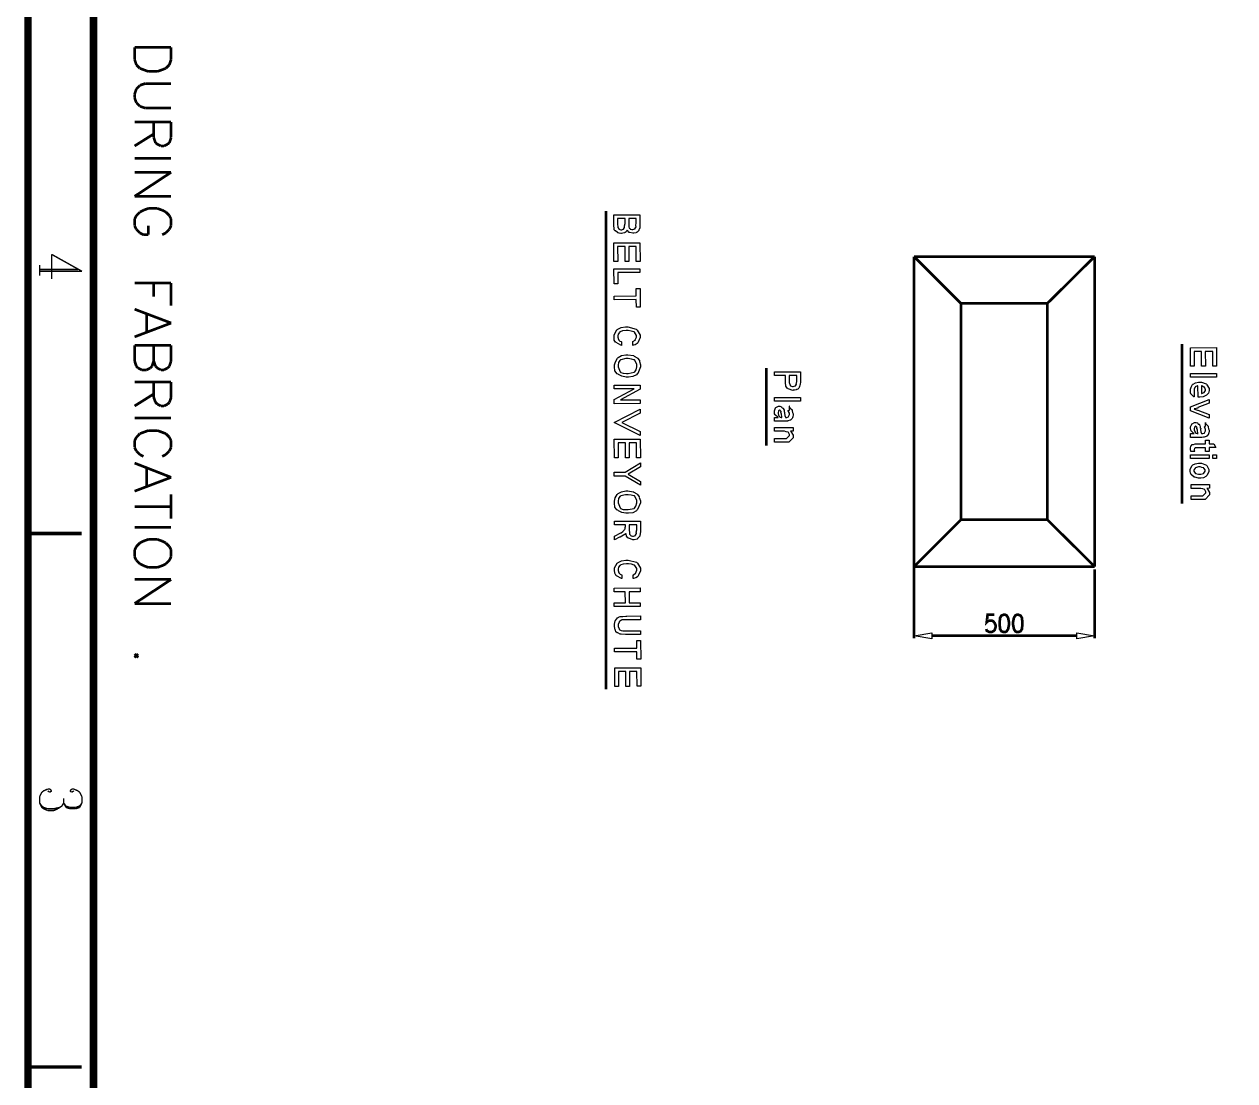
# Model space of a CAD drawing. Extents: x 0.1 to 11.6, y 0.3 to 16.3.
# Drawn here: x 0.113 to 4.637, y 4.232 to 8.18 of the extents above; entities that cross this region are included whole.
import ezdxf

# ---------------------------------------------------------------- set-up
doc = ezdxf.new("R2010")
doc.units = 0
doc.header["$MEASUREMENT"] = 0

msp = doc.modelspace()

# ---------------------------------------------------------------- linework, layer by layer
at = {"color": 0}
for points, const_width in [([(0.126682, 0.29834), (0.126682, 16.24)], 0.028333), ([(0.37169, 0.521647), (0.37169, 16.04)], 0.028333), ([(0.661675, 8.09332), (0.525011, 8.09332)], 0.01), ([(0.525011, 8.04833), (0.525011, 8.09332)], 0.01), ([(0.661675, 8.09332), (0.661675, 8.04833)], 0.01), ([(0.531685, 8.02832), (0.525011, 8.04833)], 0.01), ([(0.544976, 8.01497), (0.531685, 8.02832)], 0.01), ([(0.558322, 8.00999), (0.544976, 8.01497)], 0.01), ([(0.57666, 8.00331), (0.558322, 8.00999)], 0.01), ([(0.62831, 8.00999), (0.610026, 8.00331)], 0.01), ([(0.641656, 8.01497), (0.62831, 8.00999)], 0.01), ([(0.655003, 8.02832), (0.641656, 8.01497)], 0.01), ([(0.661675, 8.04833), (0.655003, 8.02832)], 0.01), ([(0.564996, 7.95833), (0.544976, 7.95167)], 0.01), ([(0.661675, 7.95833), (0.564996, 7.95833)], 0.01), ([(0.610026, 8.00331), (0.57666, 8.00331)], 0.01), ([(0.531685, 7.93832), (0.525011, 7.91835)], 0.01), ([(0.525011, 7.91835), (0.525011, 7.905)], 0.01), ([(0.544976, 7.95167), (0.531685, 7.93832)], 0.01), ([(0.525011, 7.905), (0.531685, 7.88667)], 0.01), ([(0.531685, 7.88667), (0.544976, 7.87332)], 0.01), ([(0.544976, 7.87332), (0.564996, 7.86664)], 0.01), ([(0.564996, 7.86664), (0.661675, 7.86664)], 0.01), ([(0.661675, 7.815), (0.525011, 7.815)], 0.01), ([(0.596679, 7.75667), (0.596679, 7.815)], 0.01), ([(0.661675, 7.815), (0.661675, 7.75667)], 0.01), ([(0.596679, 7.77001), (0.525011, 7.72499)], 0.01), ([(0.603353, 7.73665), (0.596679, 7.75667)], 0.01), ([(0.610026, 7.73167), (0.603353, 7.73665)], 0.01), ([(0.655003, 7.73665), (0.648329, 7.73167)], 0.01), ([(0.661675, 7.75667), (0.655003, 7.73665)], 0.01), ([(0.623318, 7.72499), (0.610026, 7.73167)], 0.01), ([(0.634983, 7.72499), (0.623318, 7.72499)], 0.01), ([(0.648329, 7.73167), (0.634983, 7.72499)], 0.01), ([(0.661675, 7.67833), (0.525011, 7.67833)], 0.01), ([(0.661675, 7.62668), (0.525011, 7.62668)], 0.01), ([(0.661675, 7.62668), (0.525011, 7.53668)], 0.01), ([(0.661675, 7.53668), (0.525011, 7.53668)], 0.01), ([(0.531685, 7.465), (0.525011, 7.45167)], 0.01), ([(0.544976, 7.47835), (0.531685, 7.465)], 0.01), ([(0.558322, 7.48503), (0.544976, 7.47835)], 0.01), ([(0.57666, 7.49164), (0.558322, 7.48503)], 0.01), ([(0.610026, 7.49164), (0.57666, 7.49164)], 0.01), ([(0.62831, 7.48503), (0.610026, 7.49164)], 0.01), ([(0.641656, 7.47835), (0.62831, 7.48503)], 0.01), ([(0.655003, 7.465), (0.641656, 7.47835)], 0.01), ([(0.661675, 7.45167), (0.655003, 7.465)], 0.01), ([(2.286589, 7.48167), (2.286589, 5.69499)], 0.01), ([(0.525011, 7.45167), (0.525011, 7.42665)], 0.01), ([(0.525011, 7.42665), (0.531685, 7.41336)], 0.01), ([(0.57666, 7.42665), (0.57666, 7.39333)], 0.01), ([(0.655003, 7.41336), (0.661675, 7.42665)], 0.01), ([(0.661675, 7.42665), (0.661675, 7.45167)], 0.01), ([(0.531685, 7.41336), (0.544976, 7.40001)], 0.01), ([(0.544976, 7.40001), (0.558322, 7.39333)], 0.01), ([(0.558322, 7.39333), (0.57666, 7.39333)], 0.01), ([(0.62831, 7.39333), (0.641656, 7.40001)], 0.01), ([(0.641656, 7.40001), (0.655003, 7.41336)], 0.01), ([(0.328342, 7.25667), (0.215007, 7.31999)], 0.005208), ([(0.215007, 7.31999), (0.215007, 7.22835)], 0.005208), ([(3.438229, 6.15332), (3.438229, 7.31168)], 0.01), ([(3.438229, 7.31168), (4.113249, 7.31168)], 0.01), ([(3.438229, 7.31168), (3.613249, 7.31168)], 0.01), ([(3.613249, 7.13667), (3.438229, 7.31168)], 0.01), ([(3.936549, 7.13667), (4.113249, 7.31168)], 0.01), ([(4.113249, 7.31168), (4.113249, 6.15332)], 0.01), ([(0.169976, 7.28), (0.169976, 7.24001)], 0.005208), ([(0.313314, 7.26335), (0.169976, 7.26335)], 0.005208), ([(0.328342, 7.25667), (0.169976, 7.25667)], 0.005208), ([(0.661675, 7.21332), (0.525011, 7.21332)], 0.01), ([(0.596679, 7.21332), (0.596679, 7.16168)], 0.01), ([(0.661675, 7.21332), (0.661675, 7.12831)], 0.01), ([(0.661675, 7.06332), (0.525011, 7.11501)], 0.01), ([(0.661675, 7.06332), (0.525011, 7.01167)], 0.01), ([(0.569988, 7.09668), (0.569988, 7.03168)], 0.01), ([(0.661675, 6.97999), (0.525011, 6.97999)], 0.01), ([(0.525011, 6.92165), (0.525011, 6.97999)], 0.01), ([(0.596679, 6.97999), (0.596679, 6.92165)], 0.01), ([(0.661675, 6.97999), (0.661675, 6.92165)], 0.01), ([(4.439909, 6.98503), (4.439909, 6.38835)], 0.01), ([(0.531685, 6.90169), (0.525011, 6.92165)], 0.01), ([(0.596679, 6.92165), (0.590007, 6.90169)], 0.01), ([(0.603353, 6.90169), (0.596679, 6.92165)], 0.01), ([(0.661675, 6.92165), (0.655003, 6.90169)], 0.01), ([(0.538357, 6.89501), (0.531685, 6.90169)], 0.01), ([(0.55165, 6.88835), (0.538357, 6.89501)], 0.01), ([(0.569988, 6.88835), (0.55165, 6.88835)], 0.01), ([(0.583333, 6.89501), (0.569988, 6.88835)], 0.01), ([(0.590007, 6.90169), (0.583333, 6.89501)], 0.01), ([(0.610026, 6.89501), (0.603353, 6.90169)], 0.01), ([(0.623318, 6.88835), (0.610026, 6.89501)], 0.01), ([(0.634983, 6.88835), (0.623318, 6.88835)], 0.01), ([(0.648329, 6.89501), (0.634983, 6.88835)], 0.01), ([(0.655003, 6.90169), (0.648329, 6.89501)], 0.01), ([(2.886579, 6.89501), (2.886579, 6.60499)], 0.01), ([(0.661675, 6.84332), (0.525011, 6.84332)], 0.01), ([(0.596679, 6.785), (0.596679, 6.84332)], 0.01), ([(0.661675, 6.84332), (0.661675, 6.785)], 0.01), ([(0.596679, 6.79833), (0.525011, 6.75331)], 0.01), ([(0.603353, 6.76665), (0.596679, 6.785)], 0.01), ([(0.661675, 6.785), (0.655003, 6.76665)], 0.01), ([(0.610026, 6.75999), (0.603353, 6.76665)], 0.01), ([(0.623318, 6.75331), (0.610026, 6.75999)], 0.01), ([(0.634983, 6.75331), (0.623318, 6.75331)], 0.01), ([(0.648329, 6.75999), (0.634983, 6.75331)], 0.01), ([(0.655003, 6.76665), (0.648329, 6.75999)], 0.01), ([(0.661675, 6.70833), (0.525011, 6.70833)], 0.01), ([(0.544976, 6.65001), (0.531685, 6.63667)], 0.01), ([(0.558322, 6.655), (0.544976, 6.65001)], 0.01), ([(0.57666, 6.66168), (0.558322, 6.655)], 0.01), ([(0.610026, 6.66168), (0.57666, 6.66168)], 0.01), ([(0.62831, 6.655), (0.610026, 6.66168)], 0.01), ([(0.641656, 6.65001), (0.62831, 6.655)], 0.01), ([(0.655003, 6.63667), (0.641656, 6.65001)], 0.01), ([(0.531685, 6.63667), (0.525011, 6.62332)], 0.01), ([(0.525011, 6.62332), (0.525011, 6.59831)], 0.01), ([(0.661675, 6.62332), (0.655003, 6.63667)], 0.01), ([(0.661675, 6.59831), (0.661675, 6.62332)], 0.01), ([(0.525011, 6.59831), (0.531685, 6.58501)], 0.01), ([(0.531685, 6.58501), (0.544976, 6.57167)], 0.01), ([(0.544976, 6.57167), (0.558322, 6.565)], 0.01), ([(0.62831, 6.565), (0.641656, 6.57167)], 0.01), ([(0.641656, 6.57167), (0.655003, 6.58501)], 0.01), ([(0.655003, 6.58501), (0.661675, 6.59831)], 0.01), ([(0.661675, 6.48665), (0.525011, 6.53999)], 0.01), ([(0.569988, 6.52001), (0.569988, 6.45503)], 0.01), ([(0.661675, 6.48665), (0.525011, 6.435)], 0.01), ([(0.661675, 6.42333), (0.661675, 6.33165)], 0.01), ([(0.661675, 6.37668), (0.525011, 6.37668)], 0.01), ([(0.661675, 6.30003), (0.525011, 6.30003)], 0.01), ([(3.438229, 6.32835), (3.438229, 6.15332)], 0.01), ([(3.613249, 6.32835), (3.438229, 6.15332)], 0.01), ([(3.936549, 6.32835), (4.113249, 6.15332)], 0.01), ([(0.32666, 6.27669), (0.126682, 6.27669)], 0.013333), ([(0.544976, 6.24164), (0.531685, 6.22835)], 0.01), ([(0.558322, 6.24832), (0.544976, 6.24164)], 0.01), ([(0.57666, 6.25499), (0.558322, 6.24832)], 0.01), ([(0.610026, 6.25499), (0.57666, 6.25499)], 0.01), ([(0.62831, 6.24832), (0.610026, 6.25499)], 0.01), ([(0.641656, 6.24164), (0.62831, 6.24832)], 0.01), ([(0.655003, 6.22835), (0.641656, 6.24164)], 0.01), ([(0.531685, 6.22835), (0.525011, 6.215)], 0.01), ([(0.525011, 6.215), (0.525011, 6.19)], 0.01), ([(0.661675, 6.215), (0.655003, 6.22835)], 0.01), ([(0.661675, 6.19), (0.661675, 6.215)], 0.01), ([(0.525011, 6.19), (0.531685, 6.17665)], 0.01), ([(0.531685, 6.17665), (0.544976, 6.16336)], 0.01), ([(0.544976, 6.16336), (0.558322, 6.15668)], 0.01), ([(0.558322, 6.15668), (0.57666, 6.15001)], 0.01), ([(0.57666, 6.15001), (0.610026, 6.15001)], 0.01), ([(0.610026, 6.15001), (0.62831, 6.15668)], 0.01), ([(0.62831, 6.15668), (0.641656, 6.16336)], 0.01), ([(0.641656, 6.16336), (0.655003, 6.17665)], 0.01), ([(0.655003, 6.17665), (0.661675, 6.19)], 0.01), ([(4.113249, 6.15332), (3.438229, 6.15332)], 0.01), ([(3.438229, 6.15332), (3.438229, 5.97835)], 0.01), ([(3.438229, 6.15332), (3.613249, 6.15332)], 0.01), ([(4.113249, 6.15332), (3.936549, 6.15332)], 0.01), ([(0.661675, 6.10499), (0.525011, 6.10499)], 0.01), ([(0.661675, 6.10499), (0.525011, 6.01497)], 0.01), ([(3.438229, 6.14333), (3.438229, 5.88499)], 0.01), ([(4.113249, 6.14333), (4.113249, 5.88499)], 0.01), ([(0.661675, 6.01497), (0.525011, 6.01497)], 0.01), ([(3.738249, 5.97331), (3.713249, 5.97331), (3.709869, 5.94499), (3.713249, 5.94835), (3.719909, 5.95167), (3.728219, 5.95167), (3.734889, 5.94835), (3.739889, 5.94168), (3.743249, 5.93332), (3.743249, 5.92665), (3.739889, 5.91667), (3.734889, 5.91168), (3.728219, 5.90831), (3.719909, 5.90831), (3.713249, 5.91168), (3.709869, 5.91336), (3.708249, 5.91997)], 0.01), ([(4.046579, 5.89501), (3.504909, 5.89501)], 0.01), ([(0.531685, 5.82667), (0.525011, 5.81999)], 0.01), ([(0.525011, 5.81999), (0.531685, 5.81332)], 0.01), ([(0.538357, 5.81999), (0.531685, 5.82667)], 0.01), ([(0.531685, 5.81332), (0.538357, 5.81999)], 0.01), ([(0.169976, 5.29335), (0.178331, 5.31)], 0.005208), ([(0.169976, 5.27001), (0.169976, 5.29335)], 0.005208), ([(0.178331, 5.31), (0.185004, 5.315)], 0.005208), ([(0.185004, 5.315), (0.199978, 5.32167)], 0.005208), ([(0.199978, 5.32167), (0.208333, 5.32167)], 0.005208), ([(0.208333, 5.31), (0.199978, 5.315)], 0.005208), ([(0.208333, 5.32167), (0.215007, 5.315)], 0.005208), ([(0.215007, 5.315), (0.208333, 5.31)], 0.005208), ([(0.283311, 5.315), (0.289985, 5.32167)], 0.005208), ([(0.289985, 5.31), (0.283311, 5.315)], 0.005208), ([(0.289985, 5.32167), (0.29834, 5.32167)], 0.005208), ([(0.29834, 5.315), (0.289985, 5.31)], 0.005208), ([(0.29834, 5.32167), (0.313314, 5.315)], 0.005208), ([(0.313314, 5.315), (0.319988, 5.31)], 0.005208), ([(0.319988, 5.31), (0.328342, 5.29335)], 0.005208), ([(0.328342, 5.29335), (0.328342, 5.27001)], 0.005208), ([(0.178331, 5.25331), (0.169976, 5.27001)], 0.005208), ([(0.178331, 5.25836), (0.169976, 5.27001)], 0.005208), ([(0.185004, 5.25331), (0.178331, 5.25836)], 0.005208), ([(0.185004, 5.24832), (0.178331, 5.25331)], 0.005208), ([(0.199978, 5.24832), (0.185004, 5.25331)], 0.005208), ([(0.199978, 5.24164), (0.185004, 5.24832)], 0.005208), ([(0.223307, 5.24832), (0.199978, 5.24832)], 0.005208), ([(0.245008, 5.25331), (0.223307, 5.24832)], 0.005208), ([(0.238336, 5.24832), (0.223307, 5.24164)], 0.005208), ([(0.25331, 5.25836), (0.238336, 5.24832)], 0.005208), ([(0.259983, 5.27001), (0.25331, 5.25836)], 0.005208), ([(0.259983, 5.27001), (0.259983, 5.28668)], 0.005208), ([(0.268337, 5.25331), (0.259983, 5.27001)], 0.005208), ([(0.268337, 5.25836), (0.259983, 5.27001)], 0.005208), ([(0.283311, 5.25331), (0.268337, 5.25836)], 0.005208), ([(0.283311, 5.24832), (0.268337, 5.25331)], 0.005208), ([(0.305012, 5.25331), (0.283311, 5.25331)], 0.005208), ([(0.305012, 5.24832), (0.283311, 5.24832)], 0.005208), ([(0.319988, 5.25836), (0.305012, 5.25331)], 0.005208), ([(0.319988, 5.25331), (0.305012, 5.24832)], 0.005208), ([(0.328342, 5.27001), (0.319988, 5.25331)], 0.005208), ([(0.328342, 5.27001), (0.319988, 5.25836)], 0.005208), ([(0.223307, 5.24164), (0.199978, 5.24164)], 0.005208), ([(0.32666, 4.28331), (0.126682, 4.28331)], 0.013333)]:
    msp.add_lwpolyline(points, dxfattribs=dict(at, const_width=const_width))
for points, const_width in [([(0.126682, 16.24), (11.565, 16.24), (11.565, 0.29834), (0.126682, 0.29834), (0.126682, 16.24)], 0.005208), ([(3.936549, 7.13667), (3.936549, 6.32835), (3.613249, 6.32835), (3.613249, 7.13667), (3.936549, 7.13667)], 0.01), ([(3.773249, 5.97331), (3.764889, 5.97), (3.759899, 5.96164), (3.758219, 5.94499), (3.758219, 5.93668), (3.759899, 5.91997), (3.764889, 5.91168), (3.773249, 5.90831), (3.778229, 5.90831), (3.784909, 5.91168), (3.789899, 5.91997), (3.793209, 5.93668), (3.793209, 5.94499), (3.789899, 5.96164), (3.784909, 5.97), (3.778229, 5.97331), (3.773249, 5.97331)], 0.01), ([(3.823219, 5.97331), (3.816539, 5.97), (3.811549, 5.96164), (3.808229, 5.94499), (3.808229, 5.93668), (3.811549, 5.91997), (3.816539, 5.91168), (3.823219, 5.90831), (3.828259, 5.90831), (3.836569, 5.91168), (3.841549, 5.91997), (3.843229, 5.93668), (3.843229, 5.94499), (3.841549, 5.96164), (3.836569, 5.97), (3.828259, 5.97331), (3.823219, 5.97331)], 0.01)]:
    msp.add_lwpolyline(points, close=True, dxfattribs=dict(at, const_width=const_width))
for points in [[(2.413709, 7.46799), (2.413709, 7.43283), (2.413709, 7.42893), (2.412959, 7.41808), (2.412839, 7.41721), (2.411759, 7.41613), (2.409689, 7.41174), (2.409259, 7.40875), (2.408719, 7.4081), (2.407579, 7.40679), (2.403829, 7.40315), (2.401119, 7.40181), (2.400249, 7.40136), (2.399329, 7.40067), (2.391019, 7.39854), (2.388319, 7.39854), (2.386959, 7.39854), (2.376269, 7.40126), (2.375299, 7.40181), (2.374049, 7.40201), (2.366889, 7.40956), (2.366399, 7.41049), (2.365429, 7.40881), (2.362009, 7.40386), (2.358909, 7.40213), (2.357939, 7.40158), (2.355869, 7.40082), (2.349639, 7.39876), (2.345249, 7.39833), (2.343829, 7.39833), (2.341819, 7.39833), (2.335859, 7.39899), (2.332439, 7.4005), (2.331459, 7.40093), (2.330319, 7.40115), (2.322289, 7.40733), (2.321689, 7.4081), (2.320829, 7.4081), (2.318109, 7.412), (2.317299, 7.41829), (2.317139, 7.41938), (2.316969, 7.41949), (2.316649, 7.42563), (2.316479, 7.4369), (2.316479, 7.43956), (2.316479, 7.46778), (2.413709, 7.46799)], [(2.358149, 7.45389), (2.330369, 7.45389), (2.330369, 7.43565), (2.330369, 7.43229), (2.330909, 7.42269), (2.331029, 7.42219), (2.331139, 7.42062), (2.334829, 7.41547), (2.335369, 7.41504), (2.335469, 7.41433), (2.342039, 7.41222), (2.344259, 7.41222), (2.346219, 7.41222), (2.351539, 7.41407), (2.352079, 7.41439), (2.351969, 7.41461), (2.356409, 7.42003), (2.356639, 7.42068), (2.356579, 7.42068), (2.356209, 7.42594), (2.358149, 7.43506), (2.358149, 7.43804), (2.358149, 7.45389)], [(2.399819, 7.4541), (2.372039, 7.45389), (2.372039, 7.43978), (2.372039, 7.43685), (2.372089, 7.4279), (2.372369, 7.42469), (2.372469, 7.42415), (2.372519, 7.42253), (2.373889, 7.41769), (2.376219, 7.41601), (2.376819, 7.41547), (2.377039, 7.41471), (2.384039, 7.41243), (2.386359, 7.41243), (2.387229, 7.41243), (2.394889, 7.41482), (2.395479, 7.41525), (2.395259, 7.41547), (2.399279, 7.42242), (2.399389, 7.42329), (2.399389, 7.42329), (2.397969, 7.42817), (2.399819, 7.43837), (2.399819, 7.44174), (2.399819, 7.4541)], [(2.316649, 7.36313), (2.413869, 7.36333), (2.414089, 7.29389), (2.400209, 7.29389), (2.399979, 7.34944), (2.372209, 7.34924), (2.372429, 7.29368), (2.358539, 7.29368), (2.358319, 7.34924), (2.330539, 7.34924), (2.330759, 7.29368), (2.316869, 7.29368), (2.316649, 7.36313)], [(2.316819, 7.26568), (2.414039, 7.26589), (2.414039, 7.252), (2.330709, 7.25179), (2.330909, 7.21013), (2.317029, 7.21013), (2.316819, 7.26568)], [(2.316969, 7.16433), (2.400299, 7.16456), (2.400299, 7.19233), (2.414189, 7.19233), (2.414409, 7.12289), (2.400529, 7.12289), (2.400299, 7.15067), (2.316969, 7.15044), (2.316969, 7.16433)], [(2.345189, 6.99365), (2.345189, 6.97976), (2.342799, 6.98042), (2.325279, 6.99035), (2.324139, 6.99169), (2.322399, 6.99208), (2.318109, 6.99968), (2.317189, 7.01079), (2.317189, 7.01297), (2.317189, 7.01947), (2.327829, 7.03733), (2.329999, 7.03901), (2.331029, 7.04042), (2.343509, 7.04622), (2.359569, 7.04921), (2.364939, 7.04921), (2.368299, 7.04926), (2.399219, 7.04096), (2.401389, 7.03922), (2.403459, 7.03717), (2.414409, 7.01839), (2.414409, 7.0121), (2.414409, 7.00928), (2.406109, 6.98975), (2.404429, 6.98822), (2.403079, 6.98665), (2.396459, 6.98242), (2.388749, 6.98047), (2.386859, 6.97999), (2.386859, 6.99387), (2.387889, 6.99414), (2.396229, 6.99974), (2.396829, 7.0006), (2.396569, 7.00087), (2.398299, 7.00537), (2.400529, 7.01107), (2.400529, 7.01297), (2.400529, 7.01725), (2.393799, 7.02924), (2.392499, 7.03011), (2.390649, 7.03033), (2.381209, 7.0331), (2.369439, 7.03538), (2.366459, 7.03532), (2.362109, 7.03532), (2.349089, 7.03401), (2.340469, 7.03097), (2.339109, 7.03011), (2.337109, 7.02854), (2.332049, 7.02229), (2.331079, 7.01563), (2.331079, 7.0134), (2.331079, 7.01031), (2.333959, 7.0019), (2.334549, 7.00103), (2.334829, 6.99962), (2.338459, 6.99571), (2.343999, 6.99403), (2.345189, 6.99365)], [(4.471429, 6.97108), (4.568649, 6.97131), (4.568869, 6.90186), (4.554979, 6.90186), (4.554759, 6.95742), (4.526979, 6.95719), (4.527209, 6.90164), (4.513319, 6.90164), (4.513089, 6.95719), (4.485319, 6.95719), (4.485539, 6.90164), (4.471649, 6.90164), (4.471429, 6.97108)], [(2.366779, 6.94461), (2.368679, 6.94467), (2.389249, 6.94157), (2.390869, 6.94092), (2.391839, 6.93956), (2.402909, 6.93375), (2.403889, 6.93289), (2.404649, 6.93192), (2.411859, 6.92285), (2.412359, 6.92182), (2.412079, 6.92008), (2.416039, 6.90756), (2.416039, 6.90338), (2.416039, 6.90018), (2.405409, 6.87489), (2.403229, 6.87299), (2.401009, 6.87011), (2.387719, 6.8629), (2.371229, 6.86133), (2.367429, 6.86128), (2.362159, 6.86128), (2.346389, 6.86415), (2.334009, 6.87071), (2.331839, 6.87256), (2.328579, 6.87354), (2.320499, 6.88439), (2.318819, 6.89958), (2.318819, 6.90272), (2.318819, 6.90663), (2.321969, 6.91835), (2.329459, 6.93147), (2.331619, 6.93332), (2.332649, 6.935), (2.345189, 6.94151), (2.361359, 6.94461), (2.366779, 6.94461)], [(2.367429, 6.93072), (2.360909, 6.93072), (2.342859, 6.92638), (2.341389, 6.92551), (2.339219, 6.92389), (2.333789, 6.91613), (2.332709, 6.90625), (2.332709, 6.90294), (2.332709, 6.90007), (2.340139, 6.88124), (2.341609, 6.88037), (2.342319, 6.87907), (2.351539, 6.87582), (2.363899, 6.87517), (2.368079, 6.87517), (2.370299, 6.87522), (2.392279, 6.87956), (2.393689, 6.88037), (2.394659, 6.88081), (2.399439, 6.88797), (2.402149, 6.90022), (2.402149, 6.90315), (2.402149, 6.90886), (2.394889, 6.92507), (2.393469, 6.92594), (2.391569, 6.92606), (2.381909, 6.92856), (2.370299, 6.93078), (2.367429, 6.93072)], [(2.916469, 6.88108), (3.013689, 6.88129), (3.013689, 6.847), (3.013689, 6.84353), (3.012939, 6.83393), (3.012829, 6.83311), (3.011749, 6.8316), (3.009679, 6.82601), (3.009249, 6.8226), (3.008709, 6.82183), (3.007569, 6.82042), (3.003659, 6.81651), (3.000569, 6.81511), (2.999589, 6.81467), (2.997639, 6.81401), (2.991719, 6.81222), (2.987979, 6.81185), (2.986789, 6.81185), (2.984729, 6.81179), (2.967959, 6.8176), (2.966609, 6.81879), (2.964479, 6.81939), (2.959279, 6.82796), (2.958139, 6.84153), (2.958139, 6.84462), (2.958139, 6.86719), (2.916469, 6.86719), (2.916469, 6.88108)], [(2.972029, 6.86719), (2.972029, 6.84549), (2.972029, 6.84169), (2.975069, 6.83106), (2.975719, 6.83029), (2.976049, 6.82915), (2.983749, 6.82574), (2.986359, 6.82574), (2.987109, 6.82574), (2.994219, 6.82813), (2.994819, 6.82856), (2.994649, 6.82878), (2.998999, 6.83479), (2.999159, 6.8355), (2.999109, 6.8355), (2.997969, 6.83832), (2.999799, 6.84403), (2.999799, 6.84592), (2.999799, 6.8674), (2.972029, 6.86719)], [(4.471589, 6.87506), (4.568819, 6.87528), (4.568819, 6.86139), (4.471589, 6.86117), (4.471589, 6.87506)], [(4.485539, 6.8004), (4.485759, 6.78694), (4.484619, 6.78733), (4.475999, 6.79514), (4.475339, 6.79628), (4.474409, 6.79661), (4.472079, 6.80274), (4.471649, 6.81076), (4.471649, 6.81342), (4.471649, 6.81603), (4.473819, 6.82374), (4.479029, 6.83317), (4.480549, 6.83447), (4.481299, 6.83524), (4.490259, 6.83942), (4.501819, 6.84207), (4.505719, 6.84207), (4.512229, 6.84207), (4.530249, 6.83578), (4.531759, 6.83447), (4.532899, 6.83268), (4.541089, 6.81874), (4.541089, 6.81407), (4.541089, 6.81093), (4.538549, 6.80149), (4.532749, 6.79563), (4.531109, 6.79432), (4.529109, 6.79237), (4.518529, 6.78749), (4.506799, 6.78651), (4.502899, 6.78651), (4.502089, 6.78651), (4.500249, 6.78651), (4.499649, 6.78651), (4.499429, 6.82818), (4.498289, 6.82813), (4.489609, 6.82433), (4.489009, 6.82362), (4.488149, 6.82215), (4.485539, 6.81565), (4.485539, 6.81342), (4.485539, 6.81147), (4.485539, 6.80707), (4.485539, 6.80561), (4.485539, 6.80431), (4.485539, 6.80138), (4.485539, 6.8004)], [(2.317569, 6.83132), (2.414789, 6.83154), (2.414789, 6.81679), (2.340579, 6.77578), (2.415009, 6.77599), (2.415009, 6.7621), (2.317789, 6.76188), (2.317789, 6.77729), (2.392219, 6.81765), (2.317569, 6.81744), (2.317569, 6.83132)], [(4.513319, 6.82818), (4.513319, 6.8004), (4.514289, 6.80051), (4.521889, 6.80322), (4.522429, 6.80365), (4.522429, 6.80404), (4.527209, 6.81158), (4.527209, 6.81407), (4.527209, 6.81407), (4.526229, 6.81776), (4.523959, 6.82319), (4.523299, 6.82383), (4.521939, 6.82374), (4.517659, 6.82574), (4.514339, 6.82813), (4.513319, 6.82818)], [(2.916639, 6.78504), (3.013859, 6.78526), (3.013859, 6.77138), (2.916639, 6.77115), (2.916639, 6.78504)], [(2.930579, 6.71044), (2.929279, 6.71121), (2.920269, 6.71935), (2.919729, 6.72021), (2.918969, 6.72026), (2.917069, 6.72444), (2.916689, 6.72976), (2.916689, 6.7315), (2.916689, 6.73535), (2.920819, 6.74604), (2.921679, 6.7469), (2.922119, 6.74707), (2.931719, 6.75211), (2.934929, 6.75211), (2.937039, 6.75211), (2.942729, 6.75049), (2.943389, 6.75017), (2.943159, 6.74946), (2.945229, 6.74642), (2.949079, 6.7455), (2.949459, 6.74496), (2.949409, 6.74387), (2.952929, 6.73828), (2.953149, 6.73758), (2.952659, 6.73639), (2.952719, 6.73215), (2.954509, 6.72944), (2.954659, 6.72846), (2.954069, 6.72613), (2.955049, 6.71739), (2.957979, 6.71143), (2.958359, 6.71044), (2.958959, 6.71044), (2.960259, 6.71044), (2.960749, 6.71044), (2.962799, 6.71044), (2.968549, 6.71262), (2.968999, 6.71306), (2.968609, 6.71349), (2.972249, 6.72114), (2.972249, 6.72368), (2.972249, 6.72618), (2.969689, 6.73313), (2.969209, 6.73367), (2.968719, 6.73361), (2.967039, 6.73519), (2.971219, 6.73801), (2.972249, 6.73822), (2.972249, 6.75211), (2.972189, 6.75211), (2.972959, 6.74783), (2.973759, 6.74735), (2.974639, 6.74604), (2.982339, 6.73867), (2.982889, 6.73758), (2.982549, 6.73551), (2.983969, 6.7289), (2.986139, 6.72401), (2.986139, 6.72239), (2.986139, 6.72011), (2.985479, 6.71326), (2.983969, 6.70958), (2.983539, 6.70871), (2.982399, 6.70719), (2.979029, 6.70253), (2.977229, 6.70107), (2.976589, 6.70068), (2.975499, 6.69993), (2.967209, 6.69738), (2.966179, 6.69721), (2.964869, 6.69706), (2.958839, 6.69656), (2.956839, 6.69656), (2.945769, 6.69656), (2.941369, 6.69656), (2.931459, 6.69656), (2.928189, 6.69656), (2.925369, 6.69656), (2.919029, 6.69656), (2.916909, 6.69656), (2.916689, 6.71044), (2.920159, 6.71044), (2.927979, 6.71044), (2.930579, 6.71044)], [(4.471819, 6.74957), (4.541259, 6.77735), (4.541259, 6.76346), (4.499589, 6.74718), (4.498459, 6.74576), (4.486899, 6.74278), (4.485709, 6.7424), (4.486569, 6.74154), (4.497639, 6.73817), (4.498939, 6.73763), (4.541259, 6.72179), (4.541469, 6.7079), (4.471819, 6.7346), (4.471819, 6.74957)], [(2.317789, 6.692), (2.415009, 6.74083), (2.415009, 6.72694), (2.345569, 6.692), (2.415229, 6.6575), (2.415229, 6.64361), (2.317789, 6.692)], [(2.944469, 6.71044), (2.944249, 6.71132), (2.942409, 6.72379), (2.942299, 6.72542), (2.941369, 6.72613), (2.940179, 6.73014), (2.941109, 6.73307), (2.940999, 6.73346), (2.940619, 6.73335), (2.938889, 6.73432), (2.939259, 6.73671), (2.939039, 6.73693), (2.938609, 6.7366), (2.936609, 6.73639), (2.936279, 6.73822), (2.936219, 6.73822), (2.935189, 6.73822), (2.932369, 6.73606), (2.932089, 6.73562), (2.931719, 6.73421), (2.930579, 6.72911), (2.930579, 6.72738), (2.930579, 6.72504), (2.932209, 6.71875), (2.932539, 6.71804), (2.932689, 6.71675), (2.936659, 6.71229), (2.937089, 6.71197), (2.937089, 6.71197), (2.941159, 6.71044), (2.942509, 6.71044), (2.944469, 6.71044)], [(2.916799, 6.67333), (2.986249, 6.67356), (2.986249, 6.65967), (2.976049, 6.65944), (2.977399, 6.65836), (2.986249, 6.64421), (2.986249, 6.63949), (2.986249, 6.63471), (2.969749, 6.61779), (2.958689, 6.61779), (2.917019, 6.61779), (2.916799, 6.63167), (2.955429, 6.63168), (2.961289, 6.63168), (2.972359, 6.64274), (2.972359, 6.64383), (2.972359, 6.6466), (2.968719, 6.65414), (2.968009, 6.65489), (2.966499, 6.65489), (2.960469, 6.65717), (2.953749, 6.65944), (2.951519, 6.65944), (2.916799, 6.65944), (2.916799, 6.67333)], [(4.485819, 6.6499), (4.484509, 6.65067), (4.475499, 6.65881), (4.474959, 6.65967), (4.474209, 6.65972), (4.472299, 6.6639), (4.471929, 6.66922), (4.471929, 6.67096), (4.471929, 6.67481), (4.476049, 6.68549), (4.476909, 6.68636), (4.477339, 6.68653), (4.486959, 6.69157), (4.490149, 6.69157), (4.492259, 6.69157), (4.497969, 6.68994), (4.498619, 6.68961), (4.498399, 6.68892), (4.500459, 6.68587), (4.504319, 6.68494), (4.504689, 6.6844), (4.504639, 6.68332), (4.508159, 6.67774), (4.508389, 6.67703), (4.507889, 6.67583), (4.507939, 6.6716), (4.509729, 6.66889), (4.509899, 6.66792), (4.509299, 6.66558), (4.510279, 6.65685), (4.513209, 6.65088), (4.513589, 6.6499), (4.514189, 6.6499), (4.515479, 6.6499), (4.515979, 6.6499), (4.518039, 6.6499), (4.523789, 6.65207), (4.524219, 6.6525), (4.523839, 6.65294), (4.527479, 6.6606), (4.527479, 6.66314), (4.527479, 6.66564), (4.524929, 6.67258), (4.524439, 6.67312), (4.523959, 6.67307), (4.522269, 6.67464), (4.526439, 6.67746), (4.527479, 6.67768), (4.527479, 6.69157), (4.527429, 6.69157), (4.528179, 6.68728), (4.528999, 6.68679), (4.529869, 6.6855), (4.537569, 6.67811), (4.538109, 6.67703), (4.537789, 6.67497), (4.539189, 6.66835), (4.541369, 6.66347), (4.541369, 6.66183), (4.541369, 6.65956), (4.540719, 6.65272), (4.539189, 6.64904), (4.538759, 6.64817), (4.537619, 6.64665), (4.534259, 6.64199), (4.532469, 6.64051), (4.531819, 6.64014), (4.530729, 6.63938), (4.522429, 6.63683), (4.521399, 6.63667), (4.520089, 6.6365), (4.514079, 6.63601), (4.512069, 6.63601), (4.500999, 6.63601), (4.496609, 6.63601), (4.486679, 6.63601), (4.483429, 6.63601), (4.480609, 6.63601), (4.474259, 6.63601), (4.472139, 6.63601), (4.471929, 6.6499), (4.475399, 6.6499), (4.483209, 6.6499), (4.485819, 6.6499)], [(4.499709, 6.6499), (4.499479, 6.65076), (4.497639, 6.66325), (4.497529, 6.66488), (4.496609, 6.66558), (4.495409, 6.6696), (4.496329, 6.67253), (4.496229, 6.6729), (4.495839, 6.67279), (4.494109, 6.67378), (4.494499, 6.67617), (4.494279, 6.67638), (4.493839, 6.67606), (4.491829, 6.67583), (4.491509, 6.67768), (4.491459, 6.67768), (4.490429, 6.67768), (4.487609, 6.67551), (4.487329, 6.67507), (4.486959, 6.67367), (4.485819, 6.66857), (4.485819, 6.66683), (4.485819, 6.6645), (4.487439, 6.65821), (4.487759, 6.6575), (4.487929, 6.65619), (4.491889, 6.65175), (4.492319, 6.65142), (4.492319, 6.65142), (4.496389, 6.6499), (4.497749, 6.6499), (4.499709, 6.6499)], [(2.317959, 6.62924), (2.415179, 6.62944), (2.415389, 6.56), (2.401499, 6.56), (2.401289, 6.61556), (2.373509, 6.61535), (2.373719, 6.55979), (2.359829, 6.55979), (2.359619, 6.61535), (2.331839, 6.61535), (2.332049, 6.55979), (2.318159, 6.55979), (2.317959, 6.62924)], [(4.487219, 6.58356), (4.473329, 6.58356), (4.473009, 6.58447), (4.472029, 6.59115), (4.472029, 6.59332), (4.472029, 6.59608), (4.473439, 6.60374), (4.473759, 6.60439), (4.473929, 6.60444), (4.478219, 6.60954), (4.478759, 6.60981), (4.478759, 6.60981), (4.482549, 6.60943), (4.489119, 6.61133), (4.491339, 6.61133), (4.527579, 6.61133), (4.527579, 6.62522), (4.541469, 6.62543), (4.541469, 6.61154), (4.559269, 6.61154), (4.566649, 6.59765), (4.541469, 6.59765), (4.541469, 6.58376), (4.527579, 6.58356), (4.527579, 6.59744), (4.493959, 6.59744), (4.492589, 6.59744), (4.488749, 6.5969), (4.488529, 6.59679), (4.488299, 6.59614), (4.487109, 6.59413), (4.486569, 6.5944), (4.486569, 6.5944), (4.486409, 6.59375), (4.485909, 6.59065), (4.485909, 6.58963), (4.485909, 6.58811), (4.487009, 6.58421), (4.487219, 6.58356)], [(4.472139, 6.57118), (4.541579, 6.5714), (4.541579, 6.55751), (4.472139, 6.55729), (4.472139, 6.57118)], [(4.555469, 6.5714), (4.569359, 6.5714), (4.569359, 6.55751), (4.555469, 6.55751), (4.555469, 6.5714)], [(2.318109, 6.50543), (2.359139, 6.50543), (2.415329, 6.54036), (2.415329, 6.52647), (2.370189, 6.49869), (2.415549, 6.47071), (2.415549, 6.45703), (2.358909, 6.49154), (2.318109, 6.49154), (2.318109, 6.50543)], [(4.505459, 6.53967), (4.512289, 6.53967), (4.531279, 6.53207), (4.532789, 6.53054), (4.533439, 6.52892), (4.540179, 6.51633), (4.540179, 6.5121), (4.540179, 6.50711), (4.532749, 6.49343), (4.531279, 6.49214), (4.529369, 6.49013), (4.519999, 6.48514), (4.509899, 6.4841), (4.506539, 6.4841), (4.501499, 6.48411), (4.487549, 6.48703), (4.486359, 6.48758), (4.484939, 6.4879), (4.475499, 6.49647), (4.474859, 6.49756), (4.473979, 6.49756), (4.471219, 6.50276), (4.470729, 6.5096), (4.470729, 6.51189), (4.470729, 6.51693), (4.478109, 6.53076), (4.479619, 6.53207), (4.480329, 6.53282), (4.489389, 6.537), (4.501439, 6.53967), (4.505459, 6.53967)], [(4.505459, 6.52578), (4.501539, 6.52576), (4.490689, 6.52251), (4.489829, 6.52186), (4.488639, 6.52051), (4.485269, 6.51622), (4.484619, 6.51297), (4.484619, 6.51189), (4.484619, 6.50939), (4.488959, 6.50256), (4.489829, 6.5019), (4.490259, 6.50092), (4.501979, 6.498), (4.505889, 6.498), (4.509679, 6.498), (4.520209, 6.50147), (4.521079, 6.50211), (4.521189, 6.50244), (4.526289, 6.50956), (4.526289, 6.51189), (4.526289, 6.51438), (4.521939, 6.52121), (4.521079, 6.52186), (4.519459, 6.52171), (4.513429, 6.5236), (4.507399, 6.52578), (4.505459, 6.52578)], [(2.366229, 6.43576), (2.368139, 6.43582), (2.388689, 6.43272), (2.390329, 6.43207), (2.391299, 6.43072), (2.402369, 6.42492), (2.403339, 6.42404), (2.404109, 6.42307), (2.411319, 6.41401), (2.411819, 6.41297), (2.411539, 6.41124), (2.415499, 6.39871), (2.415499, 6.39453), (2.415499, 6.39133), (2.404869, 6.36604), (2.402689, 6.36415), (2.400469, 6.36128), (2.387179, 6.35406), (2.370689, 6.35249), (2.366889, 6.35243), (2.361619, 6.35243), (2.345839, 6.35531), (2.333469, 6.36187), (2.331299, 6.36372), (2.328039, 6.36469), (2.319959, 6.37554), (2.318279, 6.39074), (2.318279, 6.39388), (2.318279, 6.39779), (2.321429, 6.4095), (2.328909, 6.42264), (2.331079, 6.42447), (2.332109, 6.42617), (2.344649, 6.43267), (2.360819, 6.43576), (2.366229, 6.43576)], [(4.473759, 6.45936), (4.543209, 6.45958), (4.543209, 6.44569), (4.533009, 6.44547), (4.534369, 6.44439), (4.543209, 6.43024), (4.543209, 6.42551), (4.543209, 6.42074), (4.526719, 6.40381), (4.515649, 6.40381), (4.473979, 6.40381), (4.473759, 6.41769), (4.512399, 6.41769), (4.518259, 6.41769), (4.529319, 6.42876), (4.529319, 6.42985), (4.529319, 6.43261), (4.525689, 6.44015), (4.524979, 6.44092), (4.523469, 6.44092), (4.517439, 6.44319), (4.510719, 6.44547), (4.508479, 6.44547), (4.473759, 6.44547), (4.473759, 6.45936)], [(2.366889, 6.42188), (2.360369, 6.42188), (2.342319, 6.41753), (2.340839, 6.41667), (2.338679, 6.41504), (2.333249, 6.40728), (2.332159, 6.3974), (2.332159, 6.3941), (2.332159, 6.39122), (2.339589, 6.3724), (2.341069, 6.37153), (2.341779, 6.37022), (2.350999, 6.36697), (2.363359, 6.36632), (2.367539, 6.36632), (2.369759, 6.36638), (2.391729, 6.37071), (2.393149, 6.37153), (2.394119, 6.37196), (2.398899, 6.37913), (2.401609, 6.39139), (2.401609, 6.39432), (2.401609, 6.40001), (2.394339, 6.41624), (2.392929, 6.4171), (2.391019, 6.41721), (2.381369, 6.41971), (2.369759, 6.42193), (2.366889, 6.42188)], [(2.318499, 6.32249), (2.415719, 6.32269), (2.415719, 6.28668), (2.415719, 6.2839), (2.413759, 6.26796), (2.413329, 6.26693), (2.411909, 6.2659), (2.405299, 6.2576), (2.404219, 6.25694), (2.402909, 6.25603), (2.392659, 6.25325), (2.389249, 6.25325), (2.387289, 6.25319), (2.372429, 6.25885), (2.371229, 6.25999), (2.369159, 6.26053), (2.364119, 6.26671), (2.362649, 6.27507), (2.362329, 6.27669), (2.361509, 6.27576), (2.354839, 6.27246), (2.354079, 6.27169), (2.352679, 6.27061), (2.339979, 6.26357), (2.338029, 6.26281), (2.318709, 6.25304), (2.318709, 6.26693), (2.342579, 6.27929), (2.343399, 6.27951), (2.349579, 6.28401), (2.354959, 6.28907), (2.355389, 6.2895), (2.355389, 6.2895), (2.356529, 6.29118), (2.358909, 6.29465), (2.359079, 6.29514), (2.358479, 6.29546), (2.358259, 6.29904), (2.360159, 6.30328), (2.360159, 6.30469), (2.360159, 6.3086), (2.318499, 6.3086), (2.318499, 6.32249)], [(2.374049, 6.3086), (2.374049, 6.2934), (2.374049, 6.28999), (2.374369, 6.27974), (2.375139, 6.27539), (2.375359, 6.27474), (2.375459, 6.27349), (2.379579, 6.26942), (2.380119, 6.2691), (2.380179, 6.26861), (2.386319, 6.26714), (2.388369, 6.26714), (2.389249, 6.26714), (2.396729, 6.26953), (2.397279, 6.26996), (2.397049, 6.27018), (2.401289, 6.27675), (2.401399, 6.27756), (2.401399, 6.27756), (2.399979, 6.28136), (2.401829, 6.28993), (2.401829, 6.29275), (2.401829, 6.30881), (2.374049, 6.3086)], [(2.346709, 6.12218), (2.346709, 6.10829), (2.344319, 6.10894), (2.326789, 6.11887), (2.325649, 6.12022), (2.323909, 6.12061), (2.319639, 6.12819), (2.318709, 6.13932), (2.318709, 6.1415), (2.318709, 6.148), (2.329339, 6.16585), (2.331509, 6.16754), (2.332539, 6.16894), (2.345019, 6.17475), (2.361079, 6.17774), (2.366459, 6.17774), (2.369819, 6.17779), (2.400749, 6.16949), (2.402909, 6.16775), (2.404969, 6.16569), (2.415929, 6.14692), (2.415929, 6.14063), (2.415929, 6.13781), (2.407639, 6.11828), (2.405959, 6.11675), (2.404589, 6.11518), (2.397969, 6.11094), (2.390269, 6.109), (2.388369, 6.10851), (2.388369, 6.1224), (2.389399, 6.12267), (2.397759, 6.12825), (2.398359, 6.12913), (2.398079, 6.12939), (2.399819, 6.1339), (2.402039, 6.1396), (2.402039, 6.1415), (2.402039, 6.14578), (2.395319, 6.15776), (2.394009, 6.15864), (2.392159, 6.15886), (2.382729, 6.16162), (2.370959, 6.1639), (2.367969, 6.16385), (2.363639, 6.16385), (2.350609, 6.16254), (2.341979, 6.1595), (2.340639, 6.15864), (2.338619, 6.15707), (2.333579, 6.15082), (2.332589, 6.14415), (2.332589, 6.14193), (2.332589, 6.13883), (2.335469, 6.13043), (2.336069, 6.12956), (2.336339, 6.12815), (2.339979, 6.12424), (2.345509, 6.12256), (2.346709, 6.12218)], [(2.317469, 6.07308), (2.414689, 6.07329), (2.414689, 6.0594), (2.373029, 6.05919), (2.373229, 6.01753), (2.414899, 6.01774), (2.414899, 6.00385), (2.317679, 6.00364), (2.317679, 6.01753), (2.359339, 6.01753), (2.359139, 6.05919), (2.317469, 6.05919), (2.317469, 6.07308)], [(2.416319, 5.96869), (2.416319, 5.95481), (2.362929, 5.95458), (2.358799, 5.95458), (2.347019, 5.95389), (2.346429, 5.95372), (2.344649, 5.95269), (2.339219, 5.94982), (2.337149, 5.94797), (2.336659, 5.94721), (2.335749, 5.94581), (2.332979, 5.93631), (2.332979, 5.93311), (2.332979, 5.92968), (2.335859, 5.92019), (2.336459, 5.91943), (2.336779, 5.91813), (2.344259, 5.91417), (2.345139, 5.91401), (2.345139, 5.91401), (2.350229, 5.91308), (2.358909, 5.91292), (2.361839, 5.91292), (2.416519, 5.91314), (2.416519, 5.89925), (2.366399, 5.89903), (2.360279, 5.89903), (2.343069, 5.90033), (2.341869, 5.90056), (2.339979, 5.90067), (2.330759, 5.90511), (2.329939, 5.90576), (2.328479, 5.90582), (2.324189, 5.90935), (2.322619, 5.91488), (2.322119, 5.91596), (2.321369, 5.91683), (2.319089, 5.92871), (2.319089, 5.93267), (2.319089, 5.93744), (2.321579, 5.95068), (2.322119, 5.95176), (2.322399, 5.95193), (2.329509, 5.96132), (2.330369, 5.96197), (2.330369, 5.96197), (2.334179, 5.96414), (2.340079, 5.96658), (2.341009, 5.96674), (2.341719, 5.96604), (2.350179, 5.96658), (2.361509, 5.96847), (2.365319, 5.96847), (2.416319, 5.96869)], [(3.504909, 5.905), (3.504909, 5.88336), (3.438229, 5.89501), (3.504909, 5.905)], [(4.046579, 5.88336), (4.046579, 5.905), (4.113249, 5.89501), (4.046579, 5.88336)], [(2.319249, 5.84853), (2.402579, 5.84874), (2.402579, 5.87651), (2.416469, 5.87651), (2.416689, 5.80707), (2.402799, 5.80707), (2.402579, 5.83485), (2.319249, 5.83464), (2.319249, 5.84853)], [(2.319409, 5.77496), (2.416639, 5.77518), (2.416859, 5.70574), (2.402969, 5.70574), (2.402749, 5.76129), (2.374969, 5.76107), (2.375189, 5.70551), (2.361299, 5.70551), (2.361079, 5.76107), (2.333299, 5.76107), (2.333519, 5.70551), (2.319639, 5.70551), (2.319409, 5.77496)]]:
    msp.add_lwpolyline(points, close=True, dxfattribs=at)

doc.saveas('drawing.dxf')
